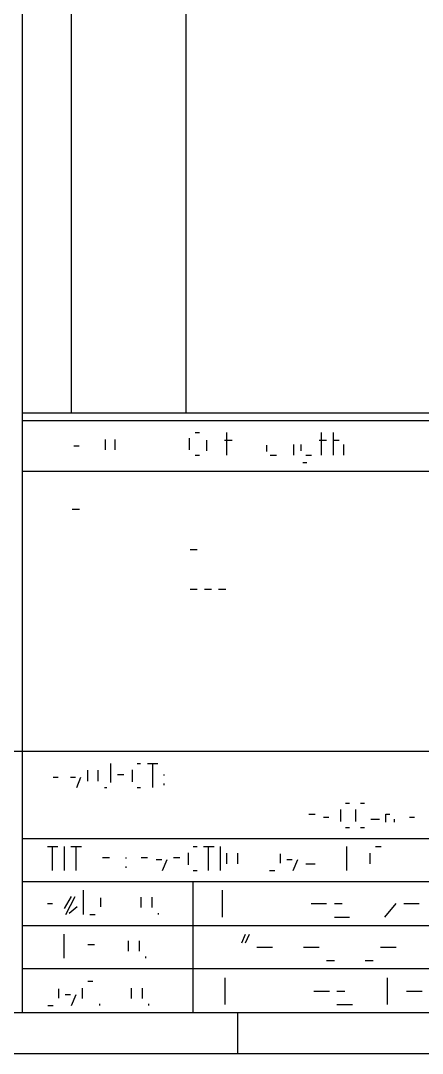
# Model space of a CAD drawing. Header units: millimetres. Extents: x 43 to 1147, y 31 to 811.
# Drawn here: x 819.9 to 903.7, y 31 to 246 of the extents above; entities that cross this region are included whole.
import ezdxf

# ---------------------------------------------------------------- set-up
doc = ezdxf.new("R2010")
doc.units = ezdxf.units.MM
doc.layers.add('LINES', color=7, linetype='Continuous')
doc.layers.add('RECTANGLES', color=3, linetype='Continuous')

msp = doc.modelspace()

# ---------------------------------------------------------------- linework, layer by layer
at = {"layer": 'LINES'}
for p, q in [((820.36, 39.52), (820.36, 802.72)), ((830.56, 164.32), (830.56, 459.88)), ((854.44, 164.32), (854.44, 459.88)), ((820.36, 164.32), (1137.16, 164.32)), ((820.36, 162.76), (1137.16, 162.76)), ((856.36, 160.24), (857.2, 160.24)), ((862.96, 155.56), (862.96, 160.24)), ((882.64, 155.56), (882.64, 160.24)), ((885.16, 155.56), (885.16, 160.24)), ((831.04, 157.48), (832.12, 157.48)), ((837.64, 156.64), (837.64, 158.8)), ((839.68, 156.64), (839.68, 158.8)), ((855.16, 156.64), (855.16, 159.04)), ((858.76, 156.4), (858.76, 158.68)), ((862.48, 158.68), (864.04, 158.68)), ((871.24, 156.28), (871.24, 157.6)), ((876.88, 155.56), (876.88, 157.72)), ((878.44, 156.4), (878.44, 157.72)), ((882.16, 158.68), (883.72, 158.68)), ((885.16, 158.68), (886.36, 158.68)), ((887.32, 155.56), (887.32, 157.72)), ((856.36, 155.56), (857.2, 155.56)), ((871.96, 155.56), (873.28, 155.56)), ((879.4, 155.56), (880.6, 155.56)), ((878.8, 154), (879.64, 154)), ((820.36, 152.2), (1137.16, 152.2)), ((830.68, 144.28), (832.24, 144.28)), ((855.28, 135.88), (856.72, 135.88)), ((855.28, 127.6), (856.72, 127.6)), ((858.28, 127.6), (859.72, 127.6)), ((861.16, 127.6), (862.72, 127.6)), ((52.24, 93.88), (1137.16, 93.88)), ((838.72, 87.4), (838.72, 91.36)), ((844.24, 91.36), (844.96, 91.36)), ((846.4, 91.36), (848.56, 91.36)), ((847.48, 86.32), (847.48, 91.36)), ((826.72, 88.48), (827.8, 88.48)), ((830.32, 88.48), (831.4, 88.48)), ((831.64, 86.32), (832.48, 88.48)), ((833.92, 87.64), (833.92, 89.92)), ((836.08, 87.64), (836.08, 89.92)), ((840.16, 89.08), (841.48, 89.08)), ((843.28, 87.52), (843.28, 90.04)), ((849.88, 88.84), (849.88, 89.08)), ((837.4, 86.32), (837.88, 86.32)), ((844.24, 86.32), (844.96, 86.32)), ((849.88, 86.8), (849.88, 87.16)), ((886.72, 79.24), (886.72, 81.76)), ((887.68, 83.08), (888.52, 83.08)), ((889.84, 79.24), (889.84, 81.76)), ((890.8, 83.08), (891.64, 83.08)), ((880, 80.8), (881.32, 80.8)), ((883.12, 80.2), (884.2, 80.2)), ((892.96, 79.72), (894.76, 79.72)), ((896.08, 79.12), (896.08, 80.8)), ((896.08, 80.8), (896.92, 80.8)), ((897.88, 79.12), (897.88, 79.72)), ((901, 80.2), (902.08, 80.2)), ((887.68, 78.04), (888.52, 78.04)), ((890.8, 78.04), (891.64, 78.04)), ((820.36, 75.76), (1137.16, 75.76)), ((825.52, 74.08), (827.68, 74.08)), ((826.6, 69.04), (826.6, 74.08)), ((829.12, 69.04), (829.12, 74.08)), ((830.44, 74.08), (832.6, 74.08)), ((831.52, 69.04), (831.52, 74.08)), ((855.88, 74.08), (856.72, 74.08)), ((858.04, 74.08), (860.32, 74.08)), ((859.12, 69.04), (859.12, 74.08)), ((861.64, 69.04), (861.64, 74.08)), ((887.92, 69.04), (887.92, 74.08)), ((893.92, 74.08), (895.12, 74.08)), ((837.04, 71.8), (838.48, 71.8)), ((841.96, 71.56), (841.96, 71.8)), ((845.08, 71.8), (846.4, 71.8)), ((848.2, 71.32), (849.4, 71.32)), ((849.52, 69.04), (850.48, 71.32)), ((851.8, 71.8), (853.12, 71.8)), ((854.92, 70.24), (854.92, 72.76)), ((862.96, 70.48), (862.96, 72.64)), ((865.24, 70.48), (865.24, 72.64)), ((874.12, 70.6), (874.12, 72.52)), ((875.44, 71.32), (876.52, 71.32)), ((876.76, 69.04), (877.72, 71.32)), ((892.84, 70.48), (892.84, 72.64)), ((841.96, 69.64), (841.96, 69.88)), ((855.88, 69.04), (856.72, 69.04)), ((871.84, 69.04), (872.92, 69.04)), ((879.4, 70.48), (881.32, 70.48)), ((820.36, 66.76), (1137.16, 66.76)), ((855.88, 39.52), (855.88, 66.76)), ((833.08, 59.92), (833.08, 64.96)), ((862, 59.32), (862, 64.96)), ((829.12, 61.12), (830.56, 63.64)), ((829.36, 59.92), (831.28, 63.64)), ((836.68, 61.48), (836.68, 63.4)), ((845.08, 61.36), (845.08, 63.52)), ((847.36, 61.36), (847.36, 63.52)), ((825.52, 62.2), (826.6, 62.2)), ((830.08, 60.16), (831.76, 61.6)), ((880.48, 62.2), (883.72, 62.2)), ((885.4, 62.2), (886.96, 62.2)), ((895.84, 59.32), (898.24, 62.2)), ((899.8, 62.2), (903.04, 62.2)), ((834.4, 59.92), (835.48, 59.92)), ((848.68, 59.92), (848.68, 60.16)), ((885.4, 59.32), (888.52, 59.32)), ((820.36, 57.64), (1137.16, 57.64)), ((829, 50.8), (829, 55.84)), ((842.44, 52.24), (842.44, 54.4)), ((844.72, 52.24), (844.72, 54.4)), ((866.08, 54.04), (866.8, 55.84)), ((866.8, 54.04), (867.64, 55.84)), ((833.92, 53.68), (835.36, 53.68)), ((869.2, 53.08), (872.44, 53.08)), ((878.92, 53.08), (882.16, 53.08)), ((895, 53.08), (898.24, 53.08)), ((846.04, 50.8), (846.04, 51.16)), ((883.72, 50.32), (885.4, 50.32)), ((891.76, 50.32), (893.44, 50.32)), ((820.36, 48.64), (1137.16, 48.64)), ((833.92, 46), (835, 46)), ((862.6, 41.2), (862.6, 46.72)), ((896.44, 41.2), (896.44, 46.72)), ((827.92, 42.52), (827.92, 44.44)), ((829.24, 43.24), (830.32, 43.24)), ((830.56, 40.96), (831.52, 43.24)), ((832.84, 42.4), (832.84, 44.56)), ((843.04, 42.4), (843.04, 44.56)), ((845.32, 42.4), (845.32, 44.56)), ((881.08, 43.96), (884.32, 43.96)), ((885.88, 43.96), (887.56, 43.96)), ((900.4, 43.96), (903.64, 43.96)), ((825.64, 40.96), (826.72, 40.96)), ((836.44, 40.96), (836.44, 41.32)), ((846.64, 40.96), (846.64, 41.32)), ((885.88, 41.2), (889.12, 41.2)), ((569.8, 39.52), (884.08, 39.52)), ((865.24, 31), (865.24, 39.52))]:
    msp.add_line(p, q, dxfattribs=at)
at = {"layer": 'RECTANGLES'}
for p, q in [((52.24, 39.52), (1137.16, 39.52)), ((42.88, 31), (1146.64, 31))]:
    msp.add_line(p, q, dxfattribs=at)

doc.saveas('drawing.dxf')
